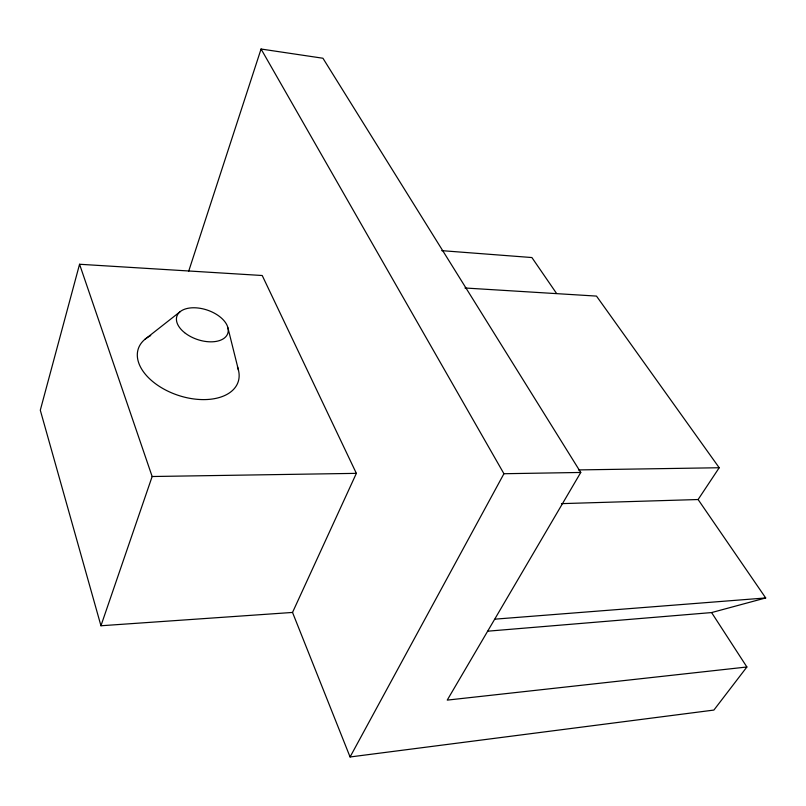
<?xml version="1.0" encoding="UTF-8"?>
<svg xmlns="http://www.w3.org/2000/svg" width="806" height="806" viewBox="0 0 806 806"><rect width="100%" height="100%" fill="white"/><g stroke="black" fill="none" stroke-linecap="round" stroke-linejoin="round"><path stroke-width="1.21" d="M79.562 264.257L40.3 410.204L100.952 625.758L292.528 612.439L356.363 473.354L262.222 275.511L79.562 264.257L152.153 476.517L100.952 625.758M188.685 271.219L261.063 49.025L322.944 58.244L580.763 472.457L447.229 700.112L746.89 666.995L711.597 612.57L487.821 631.179M746.89 666.995L713.894 710.066L350.076 756.975L503.931 473.727L261.063 49.025M561.46 503.639L698.107 499.529L719.204 467.742L596.49 296.094L464.961 287.994M144.768 339.477L179.909 311.872M711.597 612.57L765.7 597.951L698.107 499.529M494.995 619.149L765.7 597.951M503.931 473.727L580.763 472.457M152.153 476.517L356.363 473.354M578.476 469.918L719.204 467.742M441.718 250.646L531.9 257.547L556.503 293.364M292.528 612.439L350.076 756.975M227.917 327.83L238.475 370.186M237.438 366.891A52.592 31.656 18.3 0 1 176.121 394.618A52.592 31.656 18.3 0 1 150.712 335.588M184.574 332.646A26.85 15.516 18.7 0 0 227.554 333.996A26.85 15.516 18.7 0 0 194.881 307.781A26.85 15.516 18.7 0 0 184.574 332.646"/></g></svg>
